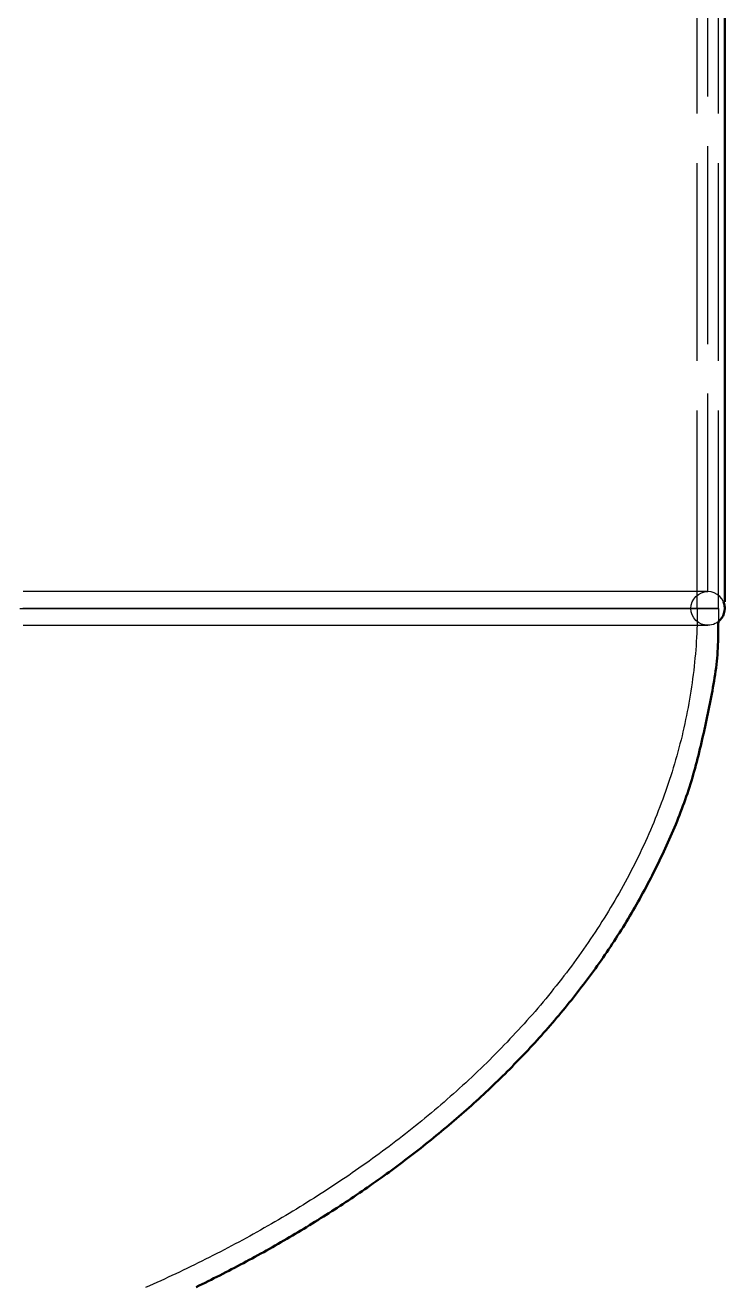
# Model space of a CAD drawing. Header units: millimetres. Extents: x 0 to 594, y 0 to 420.
# Drawn here: x 231.8 to 242.4, y 257.01 to 276.13 of the extents above; entities that cross this region are included whole.
import ezdxf

# ---------------------------------------------------------------- set-up
doc = ezdxf.new("R2010")
doc.units = ezdxf.units.MM
doc.linetypes.add('ISO02-TRAZOS', pattern=[3.75, 3, -0.75])
doc.layers.add('01-VISIBLE', color=7, linetype='CONTINUOUS', lineweight=50)
doc.layers.add('02-OCULTA', color=4, linetype='ISO02-TRAZOS', lineweight=25)

msp = doc.modelspace()

# ---------------------------------------------------------------- linework, layer by layer
at = {"layer": '01-VISIBLE'}
for q in [(242.396, 280.856), (242.375, 267.39)]:
    msp.add_line((242.396, 267.39), q, dxfattribs=at)
for points in [[(242.376, 267.39), (242.382, 267.374), (242.387, 267.358), (242.391, 267.341), (242.394, 267.324), (242.395, 267.307), (242.396, 267.29)], [(242.396, 267.29), (242.393, 267.252), (242.384, 267.214), (242.37, 267.178), (242.351, 267.145), (242.327, 267.115), (242.299, 267.089)], [(242.299, 267.089), (242.298, 267.039), (242.298, 266.989), (242.297, 266.939), (242.296, 266.889), (242.295, 266.838), (242.294, 266.788), (242.292, 266.738), (242.29, 266.688), (242.287, 266.638), (242.284, 266.588), (242.28, 266.538), (242.275, 266.488), (242.27, 266.438), (242.264, 266.389), (242.258, 266.339), (242.251, 266.289), (242.243, 266.24), (242.235, 266.19), (242.226, 266.141), (242.217, 266.092), (242.208, 266.043), (242.199, 265.993), (242.189, 265.944), (242.179, 265.895), (242.169, 265.846), (242.159, 265.797), (242.149, 265.748), (242.139, 265.699), (242.129, 265.65), (242.119, 265.601), (242.109, 265.551), (242.098, 265.502), (242.088, 265.453), (242.077, 265.405), (242.066, 265.356), (242.055, 265.307), (242.044, 265.258), (242.033, 265.209), (242.021, 265.16), (242.009, 265.112), (241.997, 265.063), (241.985, 265.014), (241.972, 264.966), (241.959, 264.918), (241.946, 264.869), (241.932, 264.821), (241.919, 264.773), (241.905, 264.725), (241.891, 264.677), (241.876, 264.629), (241.861, 264.581), (241.845, 264.533), (241.83, 264.486), (241.814, 264.438), (241.797, 264.391), (241.78, 264.344), (241.763, 264.297), (241.746, 264.25), (241.728, 264.203), (241.71, 264.156), (241.692, 264.109), (241.673, 264.063), (241.654, 264.016), (241.635, 263.97), (241.616, 263.924), (241.596, 263.878), (241.576, 263.832), (241.556, 263.786), (241.535, 263.74), (241.515, 263.695), (241.494, 263.649), (241.473, 263.604), (241.452, 263.558), (241.43, 263.513), (241.408, 263.468), (241.386, 263.423), (241.364, 263.378), (241.342, 263.333), (241.319, 263.288), (241.297, 263.244), (241.274, 263.199), (241.251, 263.155), (241.227, 263.11), (241.204, 263.066), (241.18, 263.022), (241.156, 262.978), (241.132, 262.934), (241.108, 262.89), (241.083, 262.846), (241.059, 262.803), (241.034, 262.759), (241.009, 262.716), (240.984, 262.672), (240.958, 262.629), (240.933, 262.586), (240.907, 262.543), (240.881, 262.5), (240.855, 262.458), (240.828, 262.415), (240.801, 262.373), (240.774, 262.33), (240.747, 262.288), (240.72, 262.246), (240.693, 262.204), (240.665, 262.163), (240.637, 262.121), (240.609, 262.079), (240.581, 262.038), (240.552, 261.997), (240.524, 261.956), (240.495, 261.915), (240.466, 261.874), (240.437, 261.833), (240.407, 261.792), (240.378, 261.752), (240.348, 261.712), (240.318, 261.671), (240.288, 261.631), (240.258, 261.591), (240.228, 261.552), (240.197, 261.512), (240.166, 261.472), (240.135, 261.433), (240.104, 261.393), (240.073, 261.354), (240.042, 261.315), (240.01, 261.276), (239.978, 261.237), (239.947, 261.199), (239.915, 261.16), (239.882, 261.122), (239.85, 261.084), (239.818, 261.045), (239.785, 261.007), (239.752, 260.969), (239.719, 260.932), (239.686, 260.894), (239.653, 260.856), (239.62, 260.819), (239.586, 260.782), (239.553, 260.745), (239.519, 260.708), (239.485, 260.671), (239.451, 260.634), (239.417, 260.597), (239.383, 260.561), (239.348, 260.524), (239.313, 260.488), (239.279, 260.452), (239.244, 260.416), (239.209, 260.38), (239.174, 260.344), (239.139, 260.309), (239.103, 260.273), (239.068, 260.238), (239.032, 260.203), (238.996, 260.167), (238.961, 260.132), (238.925, 260.098), (238.888, 260.063), (238.852, 260.028), (238.816, 259.994), (238.779, 259.959), (238.743, 259.925), (238.706, 259.891), (238.669, 259.857), (238.632, 259.823), (238.595, 259.79), (238.558, 259.756), (238.521, 259.722), (238.483, 259.689), (238.446, 259.656), (238.408, 259.623), (238.37, 259.59), (238.333, 259.557), (238.295, 259.524), (238.256, 259.492), (238.218, 259.46), (238.18, 259.427), (238.141, 259.395), (238.103, 259.363), (238.064, 259.331), (238.026, 259.299), (237.987, 259.268), (237.948, 259.236), (237.909, 259.205), (237.87, 259.173), (237.83, 259.142), (237.791, 259.111), (237.752, 259.08), (237.712, 259.049), (237.673, 259.019), (237.633, 258.988), (237.593, 258.958), (237.553, 258.927), (237.513, 258.897), (237.473, 258.867), (237.433, 258.837), (237.393, 258.807), (237.352, 258.778), (237.312, 258.748), (237.272, 258.718), (237.231, 258.689), (237.19, 258.66), (237.149, 258.631), (237.109, 258.602), (237.068, 258.573), (237.027, 258.544), (236.986, 258.515), (236.944, 258.487), (236.903, 258.458), (236.862, 258.43), (236.82, 258.402), (236.779, 258.374), (236.737, 258.346), (236.696, 258.318), (236.654, 258.29), (236.612, 258.262), (236.57, 258.235), (236.528, 258.207), (236.486, 258.18), (236.444, 258.153), (236.402, 258.126), (236.36, 258.099), (236.317, 258.072), (236.275, 258.046), (236.233, 258.019), (236.19, 257.992), (236.147, 257.966), (236.105, 257.94), (236.062, 257.914), (236.019, 257.888), (235.976, 257.862), (235.933, 257.836), (235.89, 257.81), (235.847, 257.785), (235.804, 257.759), (235.761, 257.734), (235.717, 257.709), (235.674, 257.684), (235.631, 257.659), (235.587, 257.634), (235.544, 257.609), (235.5, 257.584), (235.456, 257.56), (235.413, 257.535), (235.369, 257.511), (235.325, 257.487), (235.281, 257.463), (235.237, 257.439), (235.193, 257.415), (235.149, 257.391), (235.105, 257.368), (235.06, 257.344), (235.016, 257.321), (234.972, 257.297), (234.927, 257.274), (234.883, 257.251), (234.838, 257.228), (234.794, 257.205), (234.749, 257.182), (234.704, 257.16), (234.66, 257.137), (234.615, 257.115), (234.57, 257.092), (234.525, 257.07), (234.48, 257.048), (234.435, 257.026), (234.39, 257.004)]]:
    msp.add_lwpolyline(points, dxfattribs=at)
at = {"layer": '02-OCULTA'}
for p, q in [((241.98, 267.29), (241.98, 344.3)), ((242.3, 267.29), (242.3, 344.3)), ((242.396, 267.39), (242.396, 344.2)), ((242.14, 267.546), (242.14, 344.044)), ((242.14, 267.546), (242.14, 344.044)), ((242.396, 267.39), (242.375, 267.39))]:
    msp.add_line(p, q, dxfattribs=at)
for points in [[(242.14, 267.546), (242.09, 267.546), (242.04, 267.546), (241.99, 267.546), (241.94, 267.546), (241.889, 267.546), (241.839, 267.546), (241.789, 267.546), (241.739, 267.546), (241.689, 267.546), (241.639, 267.546), (241.589, 267.546), (241.539, 267.546), (241.489, 267.546), (241.439, 267.546), (241.388, 267.546), (241.338, 267.546), (241.288, 267.546), (241.238, 267.546), (241.188, 267.546), (241.138, 267.546), (241.088, 267.546), (241.038, 267.546), (240.988, 267.546), (240.938, 267.546), (240.887, 267.546), (240.837, 267.546), (240.787, 267.546), (240.737, 267.546), (240.687, 267.546), (240.637, 267.546), (240.587, 267.546), (240.537, 267.546), (240.487, 267.546), (240.436, 267.546), (240.386, 267.546), (240.336, 267.546), (240.286, 267.546), (240.236, 267.546), (240.186, 267.546), (240.136, 267.546), (240.086, 267.546), (240.036, 267.546), (239.986, 267.546), (239.935, 267.546), (239.885, 267.546), (239.835, 267.546), (239.785, 267.546), (239.735, 267.546), (239.685, 267.546), (239.635, 267.546), (239.585, 267.546), (239.535, 267.546), (239.485, 267.546), (239.434, 267.546), (239.384, 267.546), (239.334, 267.546), (239.284, 267.546), (239.234, 267.546), (239.184, 267.546), (239.134, 267.546), (239.084, 267.546), (239.034, 267.546), (238.983, 267.546), (238.933, 267.546), (238.883, 267.546), (238.833, 267.546), (238.783, 267.546), (238.733, 267.546), (238.683, 267.546), (238.633, 267.546), (238.583, 267.546), (238.533, 267.546), (238.482, 267.546), (238.432, 267.546), (238.382, 267.546), (238.332, 267.546), (238.282, 267.546), (238.232, 267.546), (238.182, 267.546), (238.132, 267.546), (238.082, 267.546), (238.032, 267.546), (237.981, 267.546), (237.931, 267.546), (237.881, 267.546), (237.831, 267.546), (237.781, 267.546), (237.731, 267.546), (237.681, 267.546), (237.631, 267.546), (237.581, 267.546), (237.53, 267.546), (237.48, 267.546), (237.43, 267.546), (237.38, 267.546), (237.33, 267.546), (237.28, 267.546), (237.23, 267.546), (237.18, 267.546), (237.13, 267.546), (237.08, 267.546), (237.029, 267.546), (236.979, 267.546), (236.929, 267.546), (236.879, 267.546), (236.829, 267.546), (236.779, 267.546), (236.729, 267.546), (236.679, 267.546), (236.629, 267.546), (236.578, 267.546), (236.528, 267.546), (236.478, 267.546), (236.428, 267.546), (236.378, 267.546), (236.328, 267.546), (236.278, 267.546), (236.228, 267.546), (236.178, 267.546), (236.128, 267.546), (236.077, 267.546), (236.027, 267.546), (235.977, 267.546), (235.927, 267.546), (235.877, 267.546), (235.827, 267.546), (235.777, 267.546), (235.727, 267.546), (235.677, 267.546), (235.627, 267.546), (235.576, 267.546), (235.526, 267.546), (235.476, 267.546), (235.426, 267.546), (235.376, 267.546), (235.326, 267.546), (235.276, 267.546), (235.226, 267.546), (235.176, 267.546), (235.125, 267.546), (235.075, 267.546), (235.025, 267.546), (234.975, 267.546), (234.925, 267.546), (234.875, 267.546), (234.825, 267.546), (234.775, 267.546), (234.725, 267.546), (234.675, 267.546), (234.624, 267.546), (234.574, 267.546), (234.524, 267.546), (234.474, 267.546), (234.424, 267.546), (234.374, 267.546), (234.324, 267.546), (234.274, 267.546), (234.224, 267.546), (234.174, 267.546), (234.123, 267.546), (234.073, 267.546), (234.023, 267.546), (233.973, 267.546), (233.923, 267.546), (233.873, 267.546), (233.823, 267.546), (233.773, 267.546), (233.723, 267.546), (233.672, 267.546), (233.622, 267.546), (233.572, 267.546), (233.522, 267.546), (233.472, 267.546), (233.422, 267.546), (233.372, 267.546), (233.322, 267.546), (233.272, 267.546), (233.222, 267.546), (233.171, 267.546), (233.121, 267.546), (233.071, 267.546), (233.021, 267.546), (232.971, 267.546), (232.921, 267.546), (232.871, 267.546), (232.821, 267.546), (232.771, 267.546), (232.721, 267.546), (232.67, 267.546), (232.62, 267.546), (232.57, 267.546), (232.52, 267.546), (232.47, 267.546), (232.42, 267.546), (232.37, 267.546), (232.32, 267.546), (232.27, 267.546), (232.219, 267.546), (232.169, 267.546), (232.119, 267.546), (232.069, 267.546), (232.019, 267.546), (231.969, 267.546), (231.919, 267.546), (231.869, 267.546), (231.819, 267.546), (231.769, 267.546)], [(242.14, 267.546), (242.043, 267.546), (241.947, 267.546), (241.85, 267.546), (241.753, 267.546), (241.656, 267.546), (241.56, 267.546), (241.463, 267.546), (241.366, 267.546), (241.27, 267.546), (241.173, 267.546), (241.076, 267.546), (240.98, 267.546), (240.883, 267.546), (240.786, 267.546), (240.689, 267.546), (240.593, 267.546), (240.496, 267.546), (240.399, 267.546), (240.303, 267.546), (240.206, 267.546), (240.109, 267.546), (240.013, 267.546), (239.916, 267.546), (239.819, 267.546), (239.722, 267.546), (239.626, 267.546), (239.529, 267.546), (239.432, 267.546), (239.336, 267.546), (239.239, 267.546), (239.142, 267.546), (239.046, 267.546), (238.949, 267.546), (238.852, 267.546), (238.755, 267.546), (238.659, 267.546), (238.562, 267.546), (238.465, 267.546), (238.369, 267.546), (238.272, 267.546), (238.175, 267.546), (238.079, 267.546), (237.982, 267.546), (237.885, 267.546), (237.788, 267.546), (237.692, 267.546), (237.595, 267.546), (237.498, 267.546), (237.402, 267.546), (237.305, 267.546), (237.208, 267.546), (237.112, 267.546), (237.015, 267.546), (236.918, 267.546), (236.821, 267.546), (236.725, 267.546), (236.628, 267.546), (236.531, 267.546), (236.435, 267.546), (236.338, 267.546), (236.241, 267.546), (236.145, 267.546), (236.048, 267.546), (235.951, 267.546), (235.854, 267.546), (235.758, 267.546), (235.661, 267.546), (235.564, 267.546), (235.468, 267.546), (235.371, 267.546), (235.274, 267.546), (235.178, 267.546), (235.081, 267.546), (234.984, 267.546), (234.887, 267.546), (234.791, 267.546), (234.694, 267.546), (234.597, 267.546), (234.501, 267.546), (234.404, 267.546), (234.307, 267.546), (234.211, 267.546), (234.114, 267.546), (234.017, 267.546), (233.92, 267.546), (233.824, 267.546), (233.727, 267.546), (233.63, 267.546), (233.534, 267.546), (233.437, 267.546), (233.34, 267.546), (233.244, 267.546), (233.147, 267.546), (233.05, 267.546), (232.953, 267.546), (232.857, 267.546), (232.76, 267.546), (232.663, 267.546), (232.567, 267.546), (232.47, 267.546), (232.373, 267.546), (232.277, 267.546), (232.18, 267.546), (232.083, 267.546), (231.986, 267.546), (231.89, 267.546), (231.793, 267.546)], [(242.14, 267.034), (242.09, 267.039), (242.042, 267.053), (241.998, 267.077), (241.959, 267.109), (241.927, 267.148), (241.903, 267.192), (241.889, 267.24), (241.884, 267.29), (241.889, 267.34), (241.903, 267.388), (241.927, 267.432), (241.959, 267.471), (241.998, 267.503), (242.042, 267.527), (242.09, 267.541), (242.14, 267.546)], [(242.14, 267.546), (242.14, 267.546), (242.14, 267.546), (242.14, 267.546), (242.14, 267.546), (242.14, 267.546), (242.14, 267.546)], [(242.375, 267.39), (242.351, 267.434), (242.32, 267.472), (242.281, 267.503), (242.237, 267.527), (242.189, 267.541), (242.14, 267.546)], [(242.375, 267.39), (242.351, 267.434), (242.32, 267.472), (242.281, 267.503), (242.237, 267.527), (242.189, 267.541), (242.14, 267.546)], [(242.375, 267.39), (242.375, 267.39), (242.375, 267.39), (242.375, 267.39), (242.375, 267.39), (242.376, 267.39), (242.376, 267.39)], [(242.376, 267.39), (242.376, 267.39), (242.375, 267.39), (242.375, 267.39), (242.375, 267.39), (242.375, 267.39), (242.375, 267.39)], [(231.719, 267.29), (231.815, 267.29), (231.91, 267.29), (232.006, 267.29), (232.102, 267.29), (232.198, 267.29), (232.294, 267.29), (232.39, 267.29), (232.486, 267.29), (232.582, 267.29), (232.678, 267.29), (232.774, 267.29), (232.869, 267.29), (232.965, 267.29), (233.061, 267.29), (233.157, 267.29), (233.253, 267.29), (233.349, 267.29), (233.445, 267.29), (233.541, 267.29), (233.637, 267.29), (233.733, 267.29), (233.828, 267.29), (233.924, 267.29), (234.02, 267.29), (234.116, 267.29), (234.212, 267.29), (234.308, 267.29), (234.404, 267.29), (234.5, 267.29), (234.596, 267.29), (234.692, 267.29), (234.787, 267.29), (234.883, 267.29), (234.979, 267.29), (235.075, 267.29), (235.171, 267.29), (235.267, 267.29), (235.363, 267.29), (235.459, 267.29), (235.555, 267.29), (235.651, 267.29), (235.746, 267.29), (235.842, 267.29), (235.938, 267.29), (236.034, 267.29), (236.13, 267.29), (236.226, 267.29), (236.322, 267.29), (236.418, 267.29), (236.514, 267.29), (236.61, 267.29), (236.705, 267.29), (236.801, 267.29), (236.897, 267.29), (236.993, 267.29), (237.089, 267.29), (237.185, 267.29), (237.281, 267.29), (237.377, 267.29), (237.473, 267.29), (237.569, 267.29), (237.664, 267.29), (237.76, 267.29), (237.856, 267.29), (237.952, 267.29), (238.048, 267.29), (238.144, 267.29), (238.24, 267.29), (238.336, 267.29), (238.432, 267.29), (238.528, 267.29), (238.623, 267.29), (238.719, 267.29), (238.815, 267.29), (238.911, 267.29), (239.007, 267.29), (239.103, 267.29), (239.199, 267.29), (239.295, 267.29), (239.391, 267.29), (239.487, 267.29), (239.582, 267.29), (239.678, 267.29), (239.774, 267.29), (239.87, 267.29), (239.966, 267.29), (240.062, 267.29), (240.158, 267.29), (240.254, 267.29), (240.35, 267.29), (240.446, 267.29), (240.541, 267.29), (240.637, 267.29), (240.733, 267.29), (240.829, 267.29), (240.925, 267.29), (241.021, 267.29), (241.117, 267.29), (241.213, 267.29), (241.309, 267.29), (241.405, 267.29), (241.5, 267.29), (241.596, 267.29), (241.692, 267.29), (241.788, 267.29), (241.884, 267.29), (241.98, 267.29)], [(231.719, 267.29), (231.815, 267.29), (231.91, 267.29), (232.006, 267.29), (232.102, 267.29), (232.198, 267.29), (232.294, 267.29), (232.39, 267.29), (232.486, 267.29), (232.582, 267.29), (232.678, 267.29), (232.774, 267.29), (232.869, 267.29), (232.965, 267.29), (233.061, 267.29), (233.157, 267.29), (233.253, 267.29), (233.349, 267.29), (233.445, 267.29), (233.541, 267.29), (233.637, 267.29), (233.733, 267.29), (233.828, 267.29), (233.924, 267.29), (234.02, 267.29), (234.116, 267.29), (234.212, 267.29), (234.308, 267.29), (234.404, 267.29), (234.5, 267.29), (234.596, 267.29), (234.692, 267.29), (234.787, 267.29), (234.883, 267.29), (234.979, 267.29), (235.075, 267.29), (235.171, 267.29), (235.267, 267.29), (235.363, 267.29), (235.459, 267.29), (235.555, 267.29), (235.651, 267.29), (235.746, 267.29), (235.842, 267.29), (235.938, 267.29), (236.034, 267.29), (236.13, 267.29), (236.226, 267.29), (236.322, 267.29), (236.418, 267.29), (236.514, 267.29), (236.61, 267.29), (236.705, 267.29), (236.801, 267.29), (236.897, 267.29), (236.993, 267.29), (237.089, 267.29), (237.185, 267.29), (237.281, 267.29), (237.377, 267.29), (237.473, 267.29), (237.569, 267.29), (237.664, 267.29), (237.76, 267.29), (237.856, 267.29), (237.952, 267.29), (238.048, 267.29), (238.144, 267.29), (238.24, 267.29), (238.336, 267.29), (238.432, 267.29), (238.528, 267.29), (238.623, 267.29), (238.719, 267.29), (238.815, 267.29), (238.911, 267.29), (239.007, 267.29), (239.103, 267.29), (239.199, 267.29), (239.295, 267.29), (239.391, 267.29), (239.487, 267.29), (239.582, 267.29), (239.678, 267.29), (239.774, 267.29), (239.87, 267.29), (239.966, 267.29), (240.062, 267.29), (240.158, 267.29), (240.254, 267.29), (240.35, 267.29), (240.446, 267.29), (240.541, 267.29), (240.637, 267.29), (240.733, 267.29), (240.829, 267.29), (240.925, 267.29), (241.021, 267.29), (241.117, 267.29), (241.213, 267.29), (241.309, 267.29), (241.405, 267.29), (241.5, 267.29), (241.596, 267.29), (241.692, 267.29), (241.788, 267.29), (241.884, 267.29), (241.98, 267.29)], [(241.98, 267.29), (241.93, 267.29), (241.88, 267.29), (241.83, 267.29), (241.78, 267.29), (241.73, 267.29), (241.68, 267.29), (241.629, 267.29), (241.579, 267.29), (241.529, 267.29), (241.479, 267.29), (241.429, 267.29), (241.379, 267.29), (241.329, 267.29), (241.279, 267.29), (241.229, 267.29), (241.179, 267.29), (241.129, 267.29), (241.079, 267.29), (241.029, 267.29), (240.978, 267.29), (240.928, 267.29), (240.878, 267.29), (240.828, 267.29), (240.778, 267.29), (240.728, 267.29), (240.678, 267.29), (240.628, 267.29), (240.578, 267.29), (240.528, 267.29), (240.478, 267.29), (240.428, 267.29), (240.377, 267.29), (240.327, 267.29), (240.277, 267.29), (240.227, 267.29), (240.177, 267.29), (240.127, 267.29), (240.077, 267.29), (240.027, 267.29), (239.977, 267.29), (239.927, 267.29), (239.877, 267.29), (239.827, 267.29), (239.777, 267.29), (239.726, 267.29), (239.676, 267.29), (239.626, 267.29), (239.576, 267.29), (239.526, 267.29), (239.476, 267.29), (239.426, 267.29), (239.376, 267.29), (239.326, 267.29), (239.276, 267.29), (239.226, 267.29), (239.176, 267.29), (239.126, 267.29), (239.075, 267.29), (239.025, 267.29), (238.975, 267.29), (238.925, 267.29), (238.875, 267.29), (238.825, 267.29), (238.775, 267.29), (238.725, 267.29), (238.675, 267.29), (238.625, 267.29), (238.575, 267.29), (238.525, 267.29), (238.475, 267.29), (238.424, 267.29), (238.374, 267.29), (238.324, 267.29), (238.274, 267.29), (238.224, 267.29), (238.174, 267.29), (238.124, 267.29), (238.074, 267.29), (238.024, 267.29), (237.974, 267.29), (237.924, 267.29), (237.874, 267.29), (237.823, 267.29), (237.773, 267.29), (237.723, 267.29), (237.673, 267.29), (237.623, 267.29), (237.573, 267.29), (237.523, 267.29), (237.473, 267.29), (237.423, 267.29), (237.373, 267.29), (237.323, 267.29), (237.273, 267.29), (237.223, 267.29), (237.172, 267.29), (237.122, 267.29), (237.072, 267.29), (237.022, 267.29), (236.972, 267.29), (236.922, 267.29), (236.872, 267.29), (236.822, 267.29), (236.772, 267.29), (236.722, 267.29), (236.672, 267.29), (236.622, 267.29), (236.572, 267.29), (236.521, 267.29), (236.471, 267.29), (236.421, 267.29), (236.371, 267.29), (236.321, 267.29), (236.271, 267.29), (236.221, 267.29), (236.171, 267.29), (236.121, 267.29), (236.071, 267.29), (236.021, 267.29), (235.971, 267.29), (235.921, 267.29), (235.87, 267.29), (235.82, 267.29), (235.77, 267.29), (235.72, 267.29), (235.67, 267.29), (235.62, 267.29), (235.57, 267.29), (235.52, 267.29), (235.47, 267.29), (235.42, 267.29), (235.37, 267.29), (235.32, 267.29), (235.27, 267.29), (235.219, 267.29), (235.169, 267.29), (235.119, 267.29), (235.069, 267.29), (235.019, 267.29), (234.969, 267.29), (234.919, 267.29), (234.869, 267.29), (234.819, 267.29), (234.769, 267.29), (234.719, 267.29), (234.669, 267.29), (234.618, 267.29), (234.568, 267.29), (234.518, 267.29), (234.468, 267.29), (234.418, 267.29), (234.368, 267.29), (234.318, 267.29), (234.268, 267.29), (234.218, 267.29), (234.168, 267.29), (234.118, 267.29), (234.068, 267.29), (234.018, 267.29), (233.967, 267.29), (233.917, 267.29), (233.867, 267.29), (233.817, 267.29), (233.767, 267.29), (233.717, 267.29), (233.667, 267.29), (233.617, 267.29), (233.567, 267.29), (233.517, 267.29), (233.467, 267.29), (233.417, 267.29), (233.367, 267.29), (233.316, 267.29), (233.266, 267.29), (233.216, 267.29), (233.166, 267.29), (233.116, 267.29), (233.066, 267.29), (233.016, 267.29), (232.966, 267.29), (232.916, 267.29), (232.866, 267.29), (232.816, 267.29), (232.766, 267.29), (232.716, 267.29), (232.665, 267.29), (232.615, 267.29), (232.565, 267.29), (232.515, 267.29), (232.465, 267.29), (232.415, 267.29), (232.365, 267.29), (232.315, 267.29), (232.265, 267.29), (232.215, 267.29), (232.165, 267.29), (232.115, 267.29), (232.064, 267.29), (232.014, 267.29), (231.964, 267.29), (231.914, 267.29), (231.864, 267.29), (231.814, 267.29), (231.764, 267.29)], [(241.98, 267.29), (241.93, 267.29), (241.88, 267.29), (241.83, 267.29), (241.78, 267.29), (241.73, 267.29), (241.68, 267.29), (241.629, 267.29), (241.579, 267.29), (241.529, 267.29), (241.479, 267.29), (241.429, 267.29), (241.379, 267.29), (241.329, 267.29), (241.279, 267.29), (241.229, 267.29), (241.179, 267.29), (241.129, 267.29), (241.079, 267.29), (241.029, 267.29), (240.978, 267.29), (240.928, 267.29), (240.878, 267.29), (240.828, 267.29), (240.778, 267.29), (240.728, 267.29), (240.678, 267.29), (240.628, 267.29), (240.578, 267.29), (240.528, 267.29), (240.478, 267.29), (240.428, 267.29), (240.377, 267.29), (240.327, 267.29), (240.277, 267.29), (240.227, 267.29), (240.177, 267.29), (240.127, 267.29), (240.077, 267.29), (240.027, 267.29), (239.977, 267.29), (239.927, 267.29), (239.877, 267.29), (239.827, 267.29), (239.777, 267.29), (239.726, 267.29), (239.676, 267.29), (239.626, 267.29), (239.576, 267.29), (239.526, 267.29), (239.476, 267.29), (239.426, 267.29), (239.376, 267.29), (239.326, 267.29), (239.276, 267.29), (239.226, 267.29), (239.176, 267.29), (239.126, 267.29), (239.075, 267.29), (239.025, 267.29), (238.975, 267.29), (238.925, 267.29), (238.875, 267.29), (238.825, 267.29), (238.775, 267.29), (238.725, 267.29), (238.675, 267.29), (238.625, 267.29), (238.575, 267.29), (238.525, 267.29), (238.475, 267.29), (238.424, 267.29), (238.374, 267.29), (238.324, 267.29), (238.274, 267.29), (238.224, 267.29), (238.174, 267.29), (238.124, 267.29), (238.074, 267.29), (238.024, 267.29), (237.974, 267.29), (237.924, 267.29), (237.874, 267.29), (237.823, 267.29), (237.773, 267.29), (237.723, 267.29), (237.673, 267.29), (237.623, 267.29), (237.573, 267.29), (237.523, 267.29), (237.473, 267.29), (237.423, 267.29), (237.373, 267.29), (237.323, 267.29), (237.273, 267.29), (237.223, 267.29), (237.172, 267.29), (237.122, 267.29), (237.072, 267.29), (237.022, 267.29), (236.972, 267.29), (236.922, 267.29), (236.872, 267.29), (236.822, 267.29), (236.772, 267.29), (236.722, 267.29), (236.672, 267.29), (236.622, 267.29), (236.572, 267.29), (236.521, 267.29), (236.471, 267.29), (236.421, 267.29), (236.371, 267.29), (236.321, 267.29), (236.271, 267.29), (236.221, 267.29), (236.171, 267.29), (236.121, 267.29), (236.071, 267.29), (236.021, 267.29), (235.971, 267.29), (235.921, 267.29), (235.87, 267.29), (235.82, 267.29), (235.77, 267.29), (235.72, 267.29), (235.67, 267.29), (235.62, 267.29), (235.57, 267.29), (235.52, 267.29), (235.47, 267.29), (235.42, 267.29), (235.37, 267.29), (235.32, 267.29), (235.27, 267.29), (235.219, 267.29), (235.169, 267.29), (235.119, 267.29), (235.069, 267.29), (235.019, 267.29), (234.969, 267.29), (234.919, 267.29), (234.869, 267.29), (234.819, 267.29), (234.769, 267.29), (234.719, 267.29), (234.669, 267.29), (234.618, 267.29), (234.568, 267.29), (234.518, 267.29), (234.468, 267.29), (234.418, 267.29), (234.368, 267.29), (234.318, 267.29), (234.268, 267.29), (234.218, 267.29), (234.168, 267.29), (234.118, 267.29), (234.068, 267.29), (234.018, 267.29), (233.967, 267.29), (233.917, 267.29), (233.867, 267.29), (233.817, 267.29), (233.767, 267.29), (233.717, 267.29), (233.667, 267.29), (233.617, 267.29), (233.567, 267.29), (233.517, 267.29), (233.467, 267.29), (233.417, 267.29), (233.367, 267.29), (233.316, 267.29), (233.266, 267.29), (233.216, 267.29), (233.166, 267.29), (233.116, 267.29), (233.066, 267.29), (233.016, 267.29), (232.966, 267.29), (232.916, 267.29), (232.866, 267.29), (232.816, 267.29), (232.766, 267.29), (232.716, 267.29), (232.665, 267.29), (232.615, 267.29), (232.565, 267.29), (232.515, 267.29), (232.465, 267.29), (232.415, 267.29), (232.365, 267.29), (232.315, 267.29), (232.265, 267.29), (232.215, 267.29), (232.165, 267.29), (232.115, 267.29), (232.064, 267.29), (232.014, 267.29), (231.964, 267.29), (231.914, 267.29), (231.864, 267.29), (231.814, 267.29), (231.764, 267.29)], [(231.77, 267.29), (231.867, 267.29), (231.965, 267.29), (232.062, 267.29), (232.16, 267.29), (232.257, 267.29), (232.355, 267.29), (232.452, 267.29), (232.55, 267.29), (232.647, 267.29), (232.745, 267.29), (232.842, 267.29), (232.94, 267.29), (233.037, 267.29), (233.135, 267.29), (233.232, 267.29), (233.33, 267.29), (233.427, 267.29), (233.525, 267.29), (233.622, 267.29), (233.72, 267.29), (233.817, 267.29), (233.915, 267.29), (234.012, 267.29), (234.11, 267.29), (234.207, 267.29), (234.305, 267.29), (234.402, 267.29), (234.5, 267.29), (234.597, 267.29), (234.695, 267.29), (234.792, 267.29), (234.89, 267.29), (234.987, 267.29), (235.085, 267.29), (235.182, 267.29), (235.28, 267.29), (235.377, 267.29), (235.475, 267.29), (235.572, 267.29), (235.67, 267.29), (235.767, 267.29), (235.865, 267.29), (235.962, 267.29), (236.06, 267.29), (236.157, 267.29), (236.255, 267.29), (236.352, 267.29), (236.45, 267.29), (236.547, 267.29), (236.645, 267.29), (236.742, 267.29), (236.84, 267.29), (236.937, 267.29), (237.035, 267.29), (237.132, 267.29), (237.23, 267.29), (237.327, 267.29), (237.425, 267.29), (237.522, 267.29), (237.62, 267.29), (237.717, 267.29), (237.815, 267.29), (237.912, 267.29), (238.01, 267.29), (238.107, 267.29), (238.205, 267.29), (238.302, 267.29), (238.4, 267.29), (238.497, 267.29), (238.595, 267.29), (238.692, 267.29), (238.79, 267.29), (238.887, 267.29), (238.985, 267.29), (239.082, 267.29), (239.18, 267.29), (239.277, 267.29), (239.375, 267.29), (239.472, 267.29), (239.57, 267.29), (239.667, 267.29), (239.765, 267.29), (239.862, 267.29), (239.96, 267.29), (240.057, 267.29), (240.155, 267.29), (240.252, 267.29), (240.35, 267.29), (240.447, 267.29), (240.545, 267.29), (240.642, 267.29), (240.74, 267.29), (240.837, 267.29), (240.935, 267.29), (241.032, 267.29), (241.13, 267.29), (241.227, 267.29), (241.325, 267.29), (241.422, 267.29), (241.52, 267.29), (241.617, 267.29), (241.715, 267.29), (241.812, 267.29), (241.91, 267.29), (242.007, 267.29), (242.105, 267.29), (242.202, 267.29), (242.3, 267.29)], [(231.77, 267.29), (231.867, 267.29), (231.965, 267.29), (232.062, 267.29), (232.16, 267.29), (232.257, 267.29), (232.355, 267.29), (232.452, 267.29), (232.55, 267.29), (232.647, 267.29), (232.745, 267.29), (232.842, 267.29), (232.94, 267.29), (233.037, 267.29), (233.135, 267.29), (233.232, 267.29), (233.33, 267.29), (233.427, 267.29), (233.525, 267.29), (233.622, 267.29), (233.72, 267.29), (233.817, 267.29), (233.915, 267.29), (234.012, 267.29), (234.11, 267.29), (234.207, 267.29), (234.305, 267.29), (234.402, 267.29), (234.5, 267.29), (234.597, 267.29), (234.695, 267.29), (234.792, 267.29), (234.89, 267.29), (234.987, 267.29), (235.085, 267.29), (235.182, 267.29), (235.28, 267.29), (235.377, 267.29), (235.475, 267.29), (235.572, 267.29), (235.67, 267.29), (235.767, 267.29), (235.865, 267.29), (235.962, 267.29), (236.06, 267.29), (236.157, 267.29), (236.255, 267.29), (236.352, 267.29), (236.45, 267.29), (236.547, 267.29), (236.645, 267.29), (236.742, 267.29), (236.84, 267.29), (236.937, 267.29), (237.035, 267.29), (237.132, 267.29), (237.23, 267.29), (237.327, 267.29), (237.425, 267.29), (237.522, 267.29), (237.62, 267.29), (237.717, 267.29), (237.815, 267.29), (237.912, 267.29), (238.01, 267.29), (238.107, 267.29), (238.205, 267.29), (238.302, 267.29), (238.4, 267.29), (238.497, 267.29), (238.595, 267.29), (238.692, 267.29), (238.79, 267.29), (238.887, 267.29), (238.985, 267.29), (239.082, 267.29), (239.18, 267.29), (239.277, 267.29), (239.375, 267.29), (239.472, 267.29), (239.57, 267.29), (239.667, 267.29), (239.765, 267.29), (239.862, 267.29), (239.96, 267.29), (240.057, 267.29), (240.155, 267.29), (240.252, 267.29), (240.35, 267.29), (240.447, 267.29), (240.545, 267.29), (240.642, 267.29), (240.74, 267.29), (240.837, 267.29), (240.935, 267.29), (241.032, 267.29), (241.13, 267.29), (241.227, 267.29), (241.325, 267.29), (241.422, 267.29), (241.52, 267.29), (241.617, 267.29), (241.715, 267.29), (241.812, 267.29), (241.91, 267.29), (242.007, 267.29), (242.105, 267.29), (242.202, 267.29), (242.3, 267.29)], [(242.3, 267.29), (242.25, 267.29), (242.2, 267.29), (242.15, 267.29), (242.1, 267.29), (242.05, 267.29), (242, 267.29), (241.95, 267.29), (241.9, 267.29), (241.85, 267.29), (241.8, 267.29), (241.75, 267.29), (241.7, 267.29), (241.65, 267.29), (241.6, 267.29), (241.55, 267.29), (241.5, 267.29), (241.45, 267.29), (241.4, 267.29), (241.35, 267.29), (241.3, 267.29), (241.25, 267.29), (241.2, 267.29), (241.15, 267.29), (241.1, 267.29), (241.05, 267.29), (241, 267.29), (240.95, 267.29), (240.9, 267.29), (240.85, 267.29), (240.8, 267.29), (240.75, 267.29), (240.7, 267.29), (240.65, 267.29), (240.6, 267.29), (240.55, 267.29), (240.5, 267.29), (240.45, 267.29), (240.4, 267.29), (240.35, 267.29), (240.3, 267.29), (240.25, 267.29), (240.2, 267.29), (240.15, 267.29), (240.1, 267.29), (240.05, 267.29), (240, 267.29), (239.95, 267.29), (239.9, 267.29), (239.85, 267.29), (239.8, 267.29), (239.75, 267.29), (239.7, 267.29), (239.65, 267.29), (239.6, 267.29), (239.55, 267.29), (239.5, 267.29), (239.45, 267.29), (239.4, 267.29), (239.35, 267.29), (239.3, 267.29), (239.25, 267.29), (239.2, 267.29), (239.15, 267.29), (239.1, 267.29), (239.05, 267.29), (239, 267.29), (238.95, 267.29), (238.9, 267.29), (238.85, 267.29), (238.8, 267.29), (238.75, 267.29), (238.7, 267.29), (238.65, 267.29), (238.6, 267.29), (238.55, 267.29), (238.5, 267.29), (238.45, 267.29), (238.4, 267.29), (238.35, 267.29), (238.3, 267.29), (238.25, 267.29), (238.2, 267.29), (238.15, 267.29), (238.1, 267.29), (238.05, 267.29), (238, 267.29), (237.95, 267.29), (237.9, 267.29), (237.85, 267.29), (237.8, 267.29), (237.75, 267.29), (237.7, 267.29), (237.65, 267.29), (237.6, 267.29), (237.55, 267.29), (237.5, 267.29), (237.45, 267.29), (237.4, 267.29), (237.35, 267.29), (237.3, 267.29), (237.25, 267.29), (237.2, 267.29), (237.15, 267.29), (237.1, 267.29), (237.05, 267.29), (237, 267.29), (236.95, 267.29), (236.9, 267.29), (236.85, 267.29), (236.8, 267.29), (236.75, 267.29), (236.7, 267.29), (236.65, 267.29), (236.6, 267.29), (236.55, 267.29), (236.5, 267.29), (236.45, 267.29), (236.4, 267.29), (236.35, 267.29), (236.3, 267.29), (236.25, 267.29), (236.2, 267.29), (236.15, 267.29), (236.1, 267.29), (236.05, 267.29), (236, 267.29), (235.95, 267.29), (235.9, 267.29), (235.85, 267.29), (235.8, 267.29), (235.75, 267.29), (235.7, 267.29), (235.65, 267.29), (235.6, 267.29), (235.55, 267.29), (235.5, 267.29), (235.45, 267.29), (235.4, 267.29), (235.35, 267.29), (235.3, 267.29), (235.25, 267.29), (235.2, 267.29), (235.15, 267.29), (235.1, 267.29), (235.05, 267.29), (235, 267.29), (234.95, 267.29), (234.9, 267.29), (234.85, 267.29), (234.8, 267.29), (234.75, 267.29), (234.7, 267.29), (234.65, 267.29), (234.6, 267.29), (234.55, 267.29), (234.5, 267.29), (234.45, 267.29), (234.4, 267.29), (234.35, 267.29), (234.3, 267.29), (234.25, 267.29), (234.2, 267.29), (234.15, 267.29), (234.1, 267.29), (234.05, 267.29), (234, 267.29), (233.95, 267.29), (233.9, 267.29), (233.85, 267.29), (233.8, 267.29), (233.75, 267.29), (233.7, 267.29), (233.65, 267.29), (233.6, 267.29), (233.55, 267.29), (233.5, 267.29), (233.45, 267.29), (233.4, 267.29), (233.35, 267.29), (233.3, 267.29), (233.25, 267.29), (233.2, 267.29), (233.15, 267.29), (233.1, 267.29), (233.05, 267.29), (233, 267.29), (232.95, 267.29), (232.9, 267.29), (232.85, 267.29), (232.8, 267.29), (232.75, 267.29), (232.7, 267.29), (232.65, 267.29), (232.6, 267.29), (232.55, 267.29), (232.5, 267.29), (232.45, 267.29), (232.4, 267.29), (232.35, 267.29), (232.3, 267.29), (232.25, 267.29), (232.2, 267.29), (232.15, 267.29), (232.1, 267.29), (232.05, 267.29), (232, 267.29), (231.95, 267.29), (231.9, 267.29), (231.85, 267.29), (231.8, 267.29)], [(242.3, 267.29), (242.25, 267.29), (242.2, 267.29), (242.15, 267.29), (242.1, 267.29), (242.05, 267.29), (242, 267.29), (241.95, 267.29), (241.9, 267.29), (241.85, 267.29), (241.8, 267.29), (241.75, 267.29), (241.7, 267.29), (241.65, 267.29), (241.6, 267.29), (241.55, 267.29), (241.5, 267.29), (241.45, 267.29), (241.4, 267.29), (241.35, 267.29), (241.3, 267.29), (241.25, 267.29), (241.2, 267.29), (241.15, 267.29), (241.1, 267.29), (241.05, 267.29), (241, 267.29), (240.95, 267.29), (240.9, 267.29), (240.85, 267.29), (240.8, 267.29), (240.75, 267.29), (240.7, 267.29), (240.65, 267.29), (240.6, 267.29), (240.55, 267.29), (240.5, 267.29), (240.45, 267.29), (240.4, 267.29), (240.35, 267.29), (240.3, 267.29), (240.25, 267.29), (240.2, 267.29), (240.15, 267.29), (240.1, 267.29), (240.05, 267.29), (240, 267.29), (239.95, 267.29), (239.9, 267.29), (239.85, 267.29), (239.8, 267.29), (239.75, 267.29), (239.7, 267.29), (239.65, 267.29), (239.6, 267.29), (239.55, 267.29), (239.5, 267.29), (239.45, 267.29), (239.4, 267.29), (239.35, 267.29), (239.3, 267.29), (239.25, 267.29), (239.2, 267.29), (239.15, 267.29), (239.1, 267.29), (239.05, 267.29), (239, 267.29), (238.95, 267.29), (238.9, 267.29), (238.85, 267.29), (238.8, 267.29), (238.75, 267.29), (238.7, 267.29), (238.65, 267.29), (238.6, 267.29), (238.55, 267.29), (238.5, 267.29), (238.45, 267.29), (238.4, 267.29), (238.35, 267.29), (238.3, 267.29), (238.25, 267.29), (238.2, 267.29), (238.15, 267.29), (238.1, 267.29), (238.05, 267.29), (238, 267.29), (237.95, 267.29), (237.9, 267.29), (237.85, 267.29), (237.8, 267.29), (237.75, 267.29), (237.7, 267.29), (237.65, 267.29), (237.6, 267.29), (237.55, 267.29), (237.5, 267.29), (237.45, 267.29), (237.4, 267.29), (237.35, 267.29), (237.3, 267.29), (237.25, 267.29), (237.2, 267.29), (237.15, 267.29), (237.1, 267.29), (237.05, 267.29), (237, 267.29), (236.95, 267.29), (236.9, 267.29), (236.85, 267.29), (236.8, 267.29), (236.75, 267.29), (236.7, 267.29), (236.65, 267.29), (236.6, 267.29), (236.55, 267.29), (236.5, 267.29), (236.45, 267.29), (236.4, 267.29), (236.35, 267.29), (236.3, 267.29), (236.25, 267.29), (236.2, 267.29), (236.15, 267.29), (236.1, 267.29), (236.05, 267.29), (236, 267.29), (235.95, 267.29), (235.9, 267.29), (235.85, 267.29), (235.8, 267.29), (235.75, 267.29), (235.7, 267.29), (235.65, 267.29), (235.6, 267.29), (235.55, 267.29), (235.5, 267.29), (235.45, 267.29), (235.4, 267.29), (235.35, 267.29), (235.3, 267.29), (235.25, 267.29), (235.2, 267.29), (235.15, 267.29), (235.1, 267.29), (235.05, 267.29), (235, 267.29), (234.95, 267.29), (234.9, 267.29), (234.85, 267.29), (234.8, 267.29), (234.75, 267.29), (234.7, 267.29), (234.65, 267.29), (234.6, 267.29), (234.55, 267.29), (234.5, 267.29), (234.45, 267.29), (234.4, 267.29), (234.35, 267.29), (234.3, 267.29), (234.25, 267.29), (234.2, 267.29), (234.15, 267.29), (234.1, 267.29), (234.05, 267.29), (234, 267.29), (233.95, 267.29), (233.9, 267.29), (233.85, 267.29), (233.8, 267.29), (233.75, 267.29), (233.7, 267.29), (233.65, 267.29), (233.6, 267.29), (233.55, 267.29), (233.5, 267.29), (233.45, 267.29), (233.4, 267.29), (233.35, 267.29), (233.3, 267.29), (233.25, 267.29), (233.2, 267.29), (233.15, 267.29), (233.1, 267.29), (233.05, 267.29), (233, 267.29), (232.95, 267.29), (232.9, 267.29), (232.85, 267.29), (232.8, 267.29), (232.75, 267.29), (232.7, 267.29), (232.65, 267.29), (232.6, 267.29), (232.55, 267.29), (232.5, 267.29), (232.45, 267.29), (232.4, 267.29), (232.35, 267.29), (232.3, 267.29), (232.25, 267.29), (232.2, 267.29), (232.15, 267.29), (232.1, 267.29), (232.05, 267.29), (232, 267.29), (231.95, 267.29), (231.9, 267.29), (231.85, 267.29), (231.8, 267.29)], [(241.98, 267.29), (241.98, 267.227), (241.979, 267.164), (241.978, 267.101), (241.976, 267.039), (241.974, 266.976), (241.972, 266.913), (241.968, 266.85), (241.965, 266.787), (241.961, 266.725), (241.956, 266.662), (241.951, 266.599), (241.945, 266.537), (241.939, 266.474), (241.933, 266.412), (241.926, 266.349), (241.918, 266.287), (241.91, 266.224), (241.902, 266.162), (241.893, 266.1), (241.883, 266.038), (241.873, 265.976), (241.863, 265.914), (241.852, 265.852), (241.841, 265.79), (241.829, 265.728), (241.817, 265.667), (241.804, 265.605), (241.791, 265.543), (241.777, 265.482), (241.763, 265.421), (241.749, 265.36), (241.734, 265.299), (241.718, 265.238), (241.702, 265.177), (241.686, 265.116), (241.669, 265.056), (241.652, 264.995), (241.634, 264.935), (241.616, 264.875), (241.598, 264.814), (241.579, 264.754), (241.56, 264.695), (241.54, 264.635), (241.52, 264.575), (241.499, 264.516), (241.478, 264.457), (241.457, 264.398), (241.435, 264.339), (241.413, 264.28), (241.39, 264.221), (241.367, 264.163), (241.344, 264.104), (241.32, 264.046), (241.295, 263.988), (241.271, 263.93), (241.246, 263.873), (241.22, 263.815), (241.195, 263.758), (241.168, 263.701), (241.142, 263.644), (241.115, 263.587), (241.088, 263.53), (241.06, 263.474), (241.032, 263.418), (241.004, 263.362), (240.975, 263.306), (240.946, 263.25), (240.916, 263.194), (240.886, 263.139), (240.856, 263.084), (240.826, 263.029), (240.795, 262.974), (240.764, 262.92), (240.732, 262.865), (240.7, 262.811), (240.668, 262.757), (240.636, 262.703), (240.603, 262.65), (240.57, 262.596), (240.536, 262.543), (240.502, 262.49), (240.468, 262.437), (240.434, 262.385), (240.399, 262.332), (240.364, 262.28), (240.329, 262.228), (240.293, 262.176), (240.257, 262.125), (240.221, 262.073), (240.184, 262.022), (240.148, 261.971), (240.111, 261.92), (240.073, 261.87), (240.036, 261.819), (239.998, 261.769), (239.96, 261.719), (239.921, 261.67), (239.882, 261.62), (239.843, 261.571), (239.804, 261.522), (239.765, 261.473), (239.725, 261.424), (239.685, 261.375), (239.645, 261.327), (239.604, 261.279), (239.564, 261.231), (239.523, 261.183), (239.482, 261.136), (239.44, 261.089), (239.398, 261.042), (239.356, 260.995), (239.314, 260.948), (239.272, 260.902), (239.229, 260.856), (239.186, 260.81), (239.143, 260.764), (239.1, 260.718), (239.057, 260.673), (239.013, 260.628), (238.969, 260.583), (238.925, 260.538), (238.88, 260.493), (238.836, 260.449), (238.791, 260.405), (238.746, 260.361), (238.701, 260.317), (238.656, 260.274), (238.61, 260.23), (238.564, 260.187), (238.518, 260.144), (238.472, 260.102), (238.426, 260.059), (238.38, 260.017), (238.333, 259.975), (238.286, 259.933), (238.239, 259.891), (238.192, 259.85), (238.144, 259.808), (238.097, 259.767), (238.049, 259.726), (238.001, 259.686), (237.953, 259.645), (237.905, 259.605), (237.856, 259.565), (237.808, 259.525), (237.759, 259.485), (237.71, 259.446), (237.661, 259.406), (237.612, 259.367), (237.562, 259.329), (237.513, 259.29), (237.463, 259.251), (237.413, 259.213), (237.363, 259.175), (237.313, 259.137), (237.263, 259.099), (237.212, 259.062), (237.162, 259.025), (237.111, 258.987), (237.06, 258.951), (237.009, 258.914), (236.958, 258.877), (236.906, 258.841), (236.855, 258.805), (236.804, 258.769), (236.752, 258.733), (236.7, 258.697), (236.648, 258.662), (236.596, 258.627), (236.544, 258.592), (236.491, 258.557), (236.439, 258.522), (236.386, 258.488), (236.334, 258.454), (236.281, 258.42), (236.228, 258.386), (236.175, 258.352), (236.122, 258.319), (236.068, 258.285), (236.015, 258.252), (235.961, 258.219), (235.908, 258.186), (235.854, 258.154), (235.8, 258.121), (235.746, 258.089), (235.692, 258.057), (235.638, 258.025), (235.584, 257.994), (235.529, 257.962), (235.475, 257.931), (235.42, 257.9), (235.365, 257.869), (235.31, 257.838), (235.256, 257.807), (235.201, 257.777), (235.145, 257.747), (235.09, 257.716), (235.035, 257.687), (234.98, 257.657), (234.924, 257.627), (234.868, 257.598), (234.813, 257.569), (234.757, 257.54), (234.701, 257.511), (234.645, 257.482), (234.589, 257.454), (234.533, 257.425), (234.477, 257.397), (234.421, 257.369), (234.364, 257.342), (234.308, 257.314), (234.251, 257.286), (234.195, 257.259), (234.138, 257.232), (234.081, 257.205), (234.024, 257.178), (233.967, 257.152), (233.91, 257.125), (233.853, 257.099), (233.796, 257.073), (233.739, 257.047), (233.681, 257.021), (233.624, 256.996)], [(242.3, 267.29), (242.3, 267.256), (242.299, 267.223), (242.299, 267.189), (242.299, 267.156), (242.299, 267.122), (242.299, 267.089)], [(231.769, 267.034), (231.819, 267.034), (231.869, 267.034), (231.919, 267.034), (231.969, 267.034), (232.019, 267.034), (232.069, 267.034), (232.119, 267.034), (232.169, 267.034), (232.219, 267.034), (232.27, 267.034), (232.32, 267.034), (232.37, 267.034), (232.42, 267.034), (232.47, 267.034), (232.52, 267.034), (232.57, 267.034), (232.62, 267.034), (232.67, 267.034), (232.721, 267.034), (232.771, 267.034), (232.821, 267.034), (232.871, 267.034), (232.921, 267.034), (232.971, 267.034), (233.021, 267.034), (233.071, 267.034), (233.121, 267.034), (233.171, 267.034), (233.222, 267.034), (233.272, 267.034), (233.322, 267.034), (233.372, 267.034), (233.422, 267.034), (233.472, 267.034), (233.522, 267.034), (233.572, 267.034), (233.622, 267.034), (233.672, 267.034), (233.723, 267.034), (233.773, 267.034), (233.823, 267.034), (233.873, 267.034), (233.923, 267.034), (233.973, 267.034), (234.023, 267.034), (234.073, 267.034), (234.123, 267.034), (234.174, 267.034), (234.224, 267.034), (234.274, 267.034), (234.324, 267.034), (234.374, 267.034), (234.424, 267.034), (234.474, 267.034), (234.524, 267.034), (234.574, 267.034), (234.624, 267.034), (234.675, 267.034), (234.725, 267.034), (234.775, 267.034), (234.825, 267.034), (234.875, 267.034), (234.925, 267.034), (234.975, 267.034), (235.025, 267.034), (235.075, 267.034), (235.125, 267.034), (235.176, 267.034), (235.226, 267.034), (235.276, 267.034), (235.326, 267.034), (235.376, 267.034), (235.426, 267.034), (235.476, 267.034), (235.526, 267.034), (235.576, 267.034), (235.627, 267.034), (235.677, 267.034), (235.727, 267.034), (235.777, 267.034), (235.827, 267.034), (235.877, 267.034), (235.927, 267.034), (235.977, 267.034), (236.027, 267.034), (236.077, 267.034), (236.128, 267.034), (236.178, 267.034), (236.228, 267.034), (236.278, 267.034), (236.328, 267.034), (236.378, 267.034), (236.428, 267.034), (236.478, 267.034), (236.528, 267.034), (236.578, 267.034), (236.629, 267.034), (236.679, 267.034), (236.729, 267.034), (236.779, 267.034), (236.829, 267.034), (236.879, 267.034), (236.929, 267.034), (236.979, 267.034), (237.029, 267.034), (237.08, 267.034), (237.13, 267.034), (237.18, 267.034), (237.23, 267.034), (237.28, 267.034), (237.33, 267.034), (237.38, 267.034), (237.43, 267.034), (237.48, 267.034), (237.53, 267.034), (237.581, 267.034), (237.631, 267.034), (237.681, 267.034), (237.731, 267.034), (237.781, 267.034), (237.831, 267.034), (237.881, 267.034), (237.931, 267.034), (237.981, 267.034), (238.032, 267.034), (238.082, 267.034), (238.132, 267.034), (238.182, 267.034), (238.232, 267.034), (238.282, 267.034), (238.332, 267.034), (238.382, 267.034), (238.432, 267.034), (238.482, 267.034), (238.533, 267.034), (238.583, 267.034), (238.633, 267.034), (238.683, 267.034), (238.733, 267.034), (238.783, 267.034), (238.833, 267.034), (238.883, 267.034), (238.933, 267.034), (238.983, 267.034), (239.034, 267.034), (239.084, 267.034), (239.134, 267.034), (239.184, 267.034), (239.234, 267.034), (239.284, 267.034), (239.334, 267.034), (239.384, 267.034), (239.434, 267.034), (239.485, 267.034), (239.535, 267.034), (239.585, 267.034), (239.635, 267.034), (239.685, 267.034), (239.735, 267.034), (239.785, 267.034), (239.835, 267.034), (239.885, 267.034), (239.935, 267.034), (239.986, 267.034), (240.036, 267.034), (240.086, 267.034), (240.136, 267.034), (240.186, 267.034), (240.236, 267.034), (240.286, 267.034), (240.336, 267.034), (240.386, 267.034), (240.436, 267.034), (240.487, 267.034), (240.537, 267.034), (240.587, 267.034), (240.637, 267.034), (240.687, 267.034), (240.737, 267.034), (240.787, 267.034), (240.837, 267.034), (240.887, 267.034), (240.938, 267.034), (240.988, 267.034), (241.038, 267.034), (241.088, 267.034), (241.138, 267.034), (241.188, 267.034), (241.238, 267.034), (241.288, 267.034), (241.338, 267.034), (241.388, 267.034), (241.439, 267.034), (241.489, 267.034), (241.539, 267.034), (241.589, 267.034), (241.639, 267.034), (241.689, 267.034), (241.739, 267.034), (241.789, 267.034), (241.839, 267.034), (241.889, 267.034), (241.94, 267.034), (241.99, 267.034), (242.04, 267.034), (242.09, 267.034), (242.14, 267.034)], [(231.793, 267.034), (231.89, 267.034), (231.986, 267.034), (232.083, 267.034), (232.18, 267.034), (232.277, 267.034), (232.373, 267.034), (232.47, 267.034), (232.567, 267.034), (232.663, 267.034), (232.76, 267.034), (232.857, 267.034), (232.953, 267.034), (233.05, 267.034), (233.147, 267.034), (233.244, 267.034), (233.34, 267.034), (233.437, 267.034), (233.534, 267.034), (233.63, 267.034), (233.727, 267.034), (233.824, 267.034), (233.92, 267.034), (234.017, 267.034), (234.114, 267.034), (234.211, 267.034), (234.307, 267.034), (234.404, 267.034), (234.501, 267.034), (234.597, 267.034), (234.694, 267.034), (234.791, 267.034), (234.887, 267.034), (234.984, 267.034), (235.081, 267.034), (235.178, 267.034), (235.274, 267.034), (235.371, 267.034), (235.468, 267.034), (235.564, 267.034), (235.661, 267.034), (235.758, 267.034), (235.854, 267.034), (235.951, 267.034), (236.048, 267.034), (236.145, 267.034), (236.241, 267.034), (236.338, 267.034), (236.435, 267.034), (236.531, 267.034), (236.628, 267.034), (236.725, 267.034), (236.821, 267.034), (236.918, 267.034), (237.015, 267.034), (237.112, 267.034), (237.208, 267.034), (237.305, 267.034), (237.402, 267.034), (237.498, 267.034), (237.595, 267.034), (237.692, 267.034), (237.788, 267.034), (237.885, 267.034), (237.982, 267.034), (238.079, 267.034), (238.175, 267.034), (238.272, 267.034), (238.369, 267.034), (238.465, 267.034), (238.562, 267.034), (238.659, 267.034), (238.755, 267.034), (238.852, 267.034), (238.949, 267.034), (239.046, 267.034), (239.142, 267.034), (239.239, 267.034), (239.336, 267.034), (239.432, 267.034), (239.529, 267.034), (239.626, 267.034), (239.722, 267.034), (239.819, 267.034), (239.916, 267.034), (240.013, 267.034), (240.109, 267.034), (240.206, 267.034), (240.303, 267.034), (240.399, 267.034), (240.496, 267.034), (240.593, 267.034), (240.689, 267.034), (240.786, 267.034), (240.883, 267.034), (240.98, 267.034), (241.076, 267.034), (241.173, 267.034), (241.27, 267.034), (241.366, 267.034), (241.463, 267.034), (241.56, 267.034), (241.656, 267.034), (241.753, 267.034), (241.85, 267.034), (241.947, 267.034), (242.043, 267.034), (242.14, 267.034)], [(242.299, 267.089), (242.275, 267.073), (242.25, 267.059), (242.224, 267.048), (242.197, 267.04), (242.168, 267.036), (242.14, 267.034)]]:
    msp.add_lwpolyline(points, dxfattribs=at)

doc.saveas('drawing.dxf')
